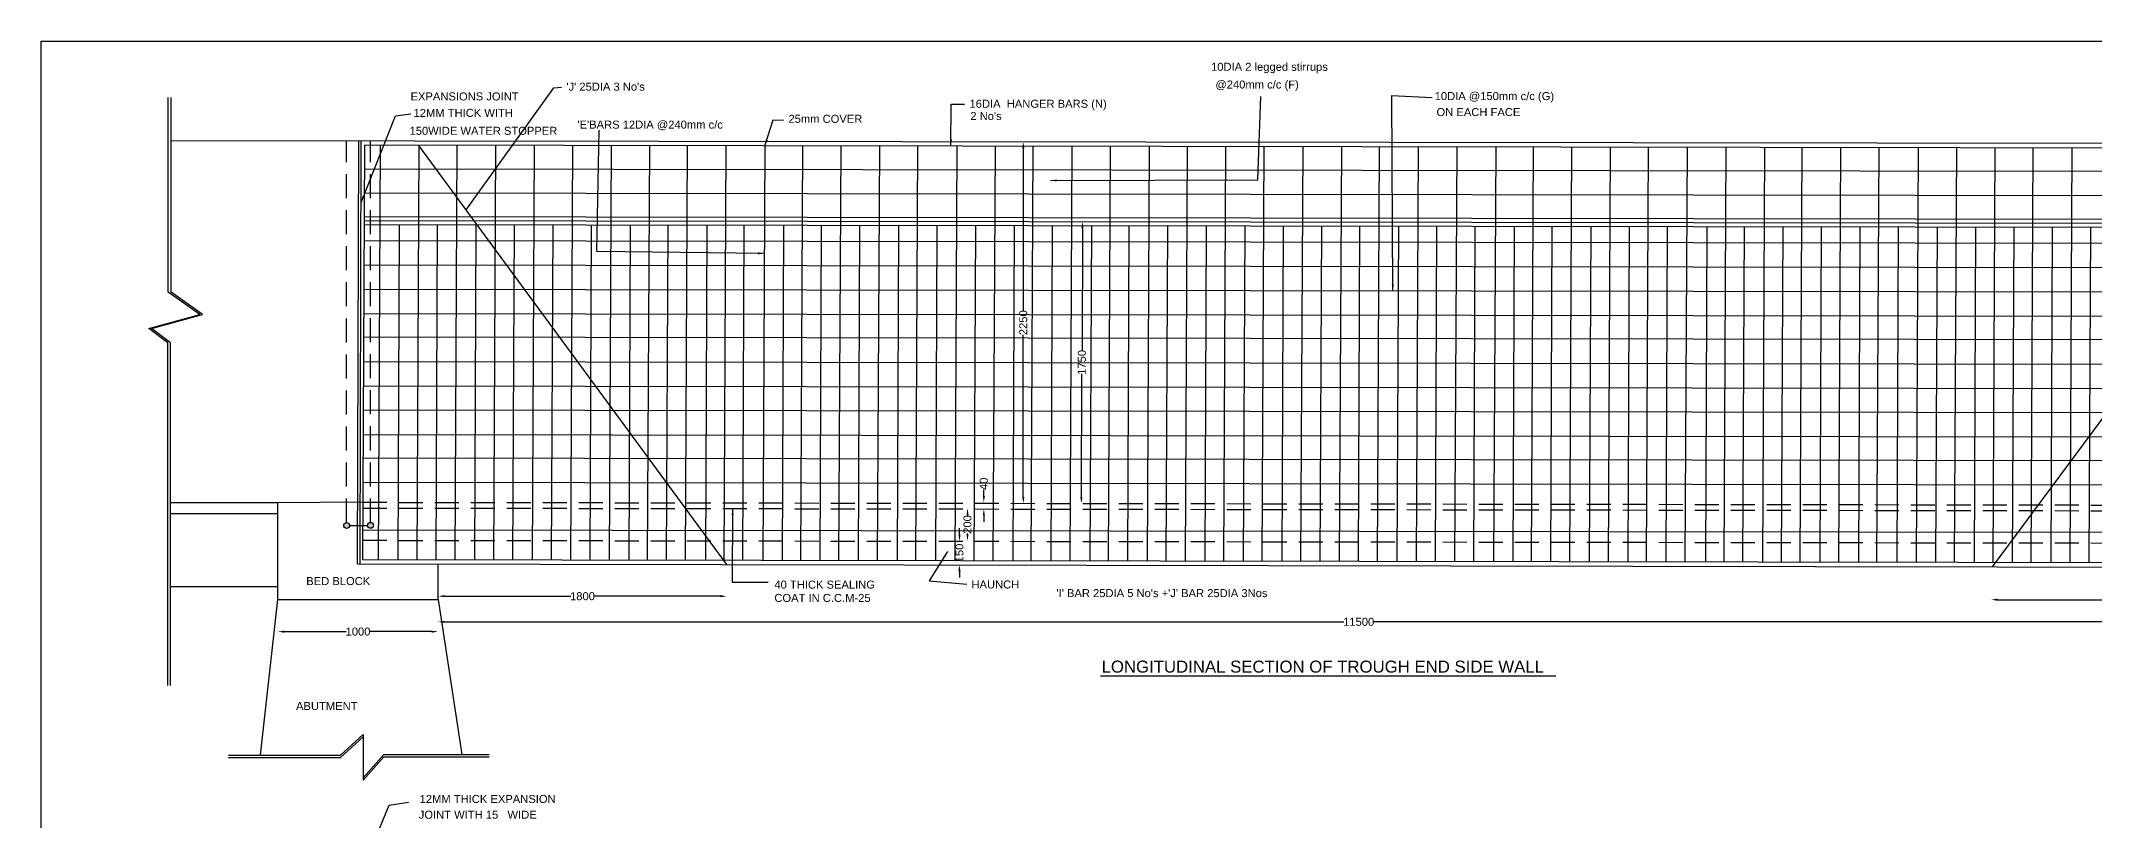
# Model space of a CAD drawing. Header units: millimetres. Extents: x 957 to 21661, y 677 to 15101.
# Drawn here: x 957 to 13793, y 10232 to 15101 of the extents above; entities that cross this region are included whole.
import ezdxf

# ---------------------------------------------------------------- set-up
doc = ezdxf.new("R2010")
doc.units = ezdxf.units.MM
doc.header["$MEASUREMENT"] = 0
doc.linetypes.add('DASHED', pattern=[0.75, 0.5, -0.25])
for name, color, linetype in [('DIM', 7, 'Continuous'), ('DWG', 7, 'Continuous'), ('TXT', 7, 'Continuous')]:
    doc.layers.add(name, color=color, linetype=linetype)
doc.styles.get("Standard").update_dxf_attribs({"font": 'arial.ttf'})
doc.dimstyles.new('Civil', dxfattribs={"dimtxt": 50, "dimasz": 40, "dimexe": 0.1, "dimexo": 0.0625, "dimgap": 0.09, "dimtad": 0, "dimdec": 0, "dimzin": 12, "dimdsep": 46, "dimtxsty": 'Standard', "dimcen": 0.1, "dimse1": 1, "dimse2": 1, "dimadec": 0, "dimazin": 2, "dimtfac": 1, "dimtdec": 0, "dimtofl": 0, "dimtmove": 0, "dimatfit": 3, "dimfxl": 1, "dimfrac": 1, "dimtolj": 1, "dimtzin": 0, "dimarcsym": 0})

# ---------------------------------------------------------------- blocks, each defined once
blk = doc.blocks.new('*D11')
at = {"layer": 'Defpoints', "color": 0, "transparency": 16777216}
for p in [(2437, 11615), (3438, 11615), (3438, 11414)]:
    blk.add_point(p, dxfattribs=at)
at = {"layer": 'DIM', "color": 0, "lineweight": -2, "transparency": 16777216}
for p, q in [((2477, 11414), (2865, 11414)), ((3398, 11414), (3010, 11414))]:
    blk.add_line(p, q, dxfattribs=at)
at = {"layer": 'DIM', "color": 0, "transparency": 16777216}
for points in [[(2477, 11420), (2477, 11407), (2437, 11414)], [(3398, 11420), (3398, 11407), (3438, 11414)]]:
    blk.add_solid(points, dxfattribs=at)
at = {"layer": 'DIM', "color": 0, "transparency": 16777216, "insert": (2938, 11414), "char_height": 50, "attachment_point": 5}
blk.add_mtext('\\A1;1000', dxfattribs=at)
blk = doc.blocks.new('*D12')
at = {"layer": 'Defpoints', "color": 0, "transparency": 16777216}
for p in [(3439, 11672), (5243, 11672), (5243, 11635)]:
    blk.add_point(p, dxfattribs=at)
at = {"layer": 'DIM', "color": 0, "lineweight": -2, "transparency": 16777216}
for p, q in [((3479, 11635), (4268, 11635)), ((5203, 11635), (4413, 11635))]:
    blk.add_line(p, q, dxfattribs=at)
at = {"layer": 'DIM', "color": 0, "transparency": 16777216}
for points in [[(3479, 11642), (3479, 11629), (3439, 11635)], [(5203, 11642), (5203, 11629), (5243, 11635)]]:
    blk.add_solid(points, dxfattribs=at)
at = {"layer": 'DIM', "color": 0, "transparency": 16777216, "insert": (4341, 11635), "char_height": 50, "attachment_point": 5}
blk.add_mtext('\\A1;1800', dxfattribs=at)
blk = doc.blocks.new('*D13')
at = {"layer": 'Defpoints', "color": 0, "transparency": 16777216}
for p in [(3438, 11615), (14945, 11615), (14945, 11475)]:
    blk.add_point(p, dxfattribs=at)
at = {"layer": 'DIM', "color": 0, "lineweight": -2, "transparency": 16777216}
for p, q in [((3478, 11475), (9100, 11475)), ((14905, 11475), (9284, 11475))]:
    blk.add_line(p, q, dxfattribs=at)
at = {"layer": 'DIM', "color": 0, "transparency": 16777216}
for points in [[(3478, 11481), (3478, 11468), (3438, 11475)], [(14905, 11481), (14905, 11468), (14945, 11475)]]:
    blk.add_solid(points, dxfattribs=at)
at = {"layer": 'DIM', "color": 0, "transparency": 16777216, "insert": (9192, 11475), "char_height": 50, "attachment_point": 5}
blk.add_mtext('\\A1;11500', dxfattribs=at)
blk = doc.blocks.new('*D14')
at = {"layer": 'Defpoints', "color": 0, "transparency": 16777216}
for p in [(13145, 11632), (14951, 11632), (14951, 11613)]:
    blk.add_point(p, dxfattribs=at)
at = {"layer": 'DIM', "color": 0, "lineweight": -2, "transparency": 16777216}
for p, q in [((13185, 11613), (13976, 11613)), ((14911, 11613), (14120, 11613))]:
    blk.add_line(p, q, dxfattribs=at)
at = {"layer": 'DIM', "color": 0, "transparency": 16777216}
for points in [[(13185, 11620), (13185, 11607), (13145, 11613)], [(14911, 11620), (14911, 11607), (14951, 11613)]]:
    blk.add_solid(points, dxfattribs=at)
at = {"layer": 'DIM', "color": 0, "transparency": 16777216, "insert": (14048, 11613), "char_height": 50, "attachment_point": 5}
blk.add_mtext('\\A1;1800', dxfattribs=at)
blk = doc.blocks.new('*D16')
at = {"layer": 'Defpoints', "color": 0, "transparency": 16777216}
for p in [(6615, 11980), (6697, 11980), (6615, 11831)]:
    blk.add_point(p, dxfattribs=at)
at = {"layer": 'DIM', "color": 0, "lineweight": -2, "transparency": 16777216}
for p, q in [((6697, 12020), (6697, 12060)), ((6697, 11791), (6697, 11751))]:
    blk.add_line(p, q, dxfattribs=at)
at = {"layer": 'DIM', "color": 0, "transparency": 16777216}
for points in [[(6690, 12020), (6704, 12020), (6697, 11980)], [(6690, 11791), (6704, 11791), (6697, 11831)]]:
    blk.add_solid(points, dxfattribs=at)
at = {"layer": 'DIM', "color": 0, "transparency": 16777216, "insert": (6697, 11905), "char_height": 50, "attachment_point": 5, "rotation": 90}
blk.add_mtext('\\A1;150', dxfattribs=at)
blk = doc.blocks.new('*D17')
at = {"layer": 'Defpoints', "color": 0, "transparency": 16777216}
for p in [(6744, 12184), (6747, 12184), (6744, 11981)]:
    blk.add_point(p, dxfattribs=at)
at = {"layer": 'DIM', "color": 0, "lineweight": -2, "transparency": 16777216}
for p, q in [((6747, 12144), (6747, 12138)), ((6747, 12021), (6747, 12027))]:
    blk.add_line(p, q, dxfattribs=at)
at = {"layer": 'DIM', "color": 0, "transparency": 16777216}
for points in [[(6741, 12144), (6754, 12144), (6747, 12184)], [(6741, 12021), (6754, 12021), (6747, 11981)]]:
    blk.add_solid(points, dxfattribs=at)
at = {"layer": 'DIM', "color": 0, "transparency": 16777216, "insert": (6747, 12083), "char_height": 50, "attachment_point": 5, "rotation": 90}
blk.add_mtext('\\A1;200', dxfattribs=at)
blk = doc.blocks.new('*D18')
at = {"layer": 'Defpoints', "color": 0, "transparency": 16777216}
for p in [(6831, 12220), (6849, 12220), (6831, 12180)]:
    blk.add_point(p, dxfattribs=at)
at = {"layer": 'DIM', "color": 0, "lineweight": -2, "transparency": 16777216}
for p, q in [((6849, 12260), (6849, 12300)), ((6849, 12140), (6849, 12100))]:
    blk.add_line(p, q, dxfattribs=at)
at = {"layer": 'DIM', "color": 0, "transparency": 16777216}
for points in [[(6843, 12260), (6856, 12260), (6849, 12220)], [(6843, 12140), (6856, 12140), (6849, 12180)]]:
    blk.add_solid(points, dxfattribs=at)
at = {"layer": 'DIM', "color": 0, "transparency": 16777216, "insert": (6849, 12337), "char_height": 50, "attachment_point": 5, "rotation": 90}
blk.add_mtext('\\A1;40', dxfattribs=at)
blk = doc.blocks.new('*D19')
at = {"layer": 'Defpoints', "color": 0, "transparency": 16777216}
for p in [(7096, 14471), (7128, 14471), (7128, 12215)]:
    blk.add_point(p, dxfattribs=at)
at = {"layer": 'DIM', "color": 0, "lineweight": -2, "transparency": 16777216}
for p, q in [((7096, 14431), (7096, 13418)), ((7096, 12255), (7096, 13268))]:
    blk.add_line(p, q, dxfattribs=at)
at = {"layer": 'DIM', "color": 0, "transparency": 16777216}
for points in [[(7089, 14431), (7103, 14431), (7096, 14471)], [(7089, 12255), (7103, 12255), (7096, 12215)]]:
    blk.add_solid(points, dxfattribs=at)
at = {"layer": 'DIM', "color": 0, "transparency": 16777216, "insert": (7096, 13343), "char_height": 50, "attachment_point": 5, "rotation": 90}
blk.add_mtext('\\A1;2250', dxfattribs=at)
blk = doc.blocks.new('*D20')
at = {"layer": 'Defpoints', "color": 0, "transparency": 16777216}
for p in [(7466, 13975), (7468, 13975), (7461, 12215)]:
    blk.add_point(p, dxfattribs=at)
at = {"layer": 'DIM', "color": 0, "lineweight": -2, "transparency": 16777216}
for p, q in [((7466, 13935), (7463, 13167)), ((7459, 12255), (7462, 13023))]:
    blk.add_line(p, q, dxfattribs=at)
at = {"layer": 'DIM', "color": 0, "transparency": 16777216}
for points in [[(7459, 13935), (7472, 13935), (7466, 13975)], [(7452, 12255), (7466, 12255), (7459, 12215)]]:
    blk.add_solid(points, dxfattribs=at)
at = {"layer": 'DIM', "color": 0, "transparency": 16777216, "insert": (7462, 13095), "char_height": 50, "attachment_point": 5, "rotation": 89.7766}
blk.add_mtext('\\A1;1750', dxfattribs=at)

msp = doc.modelspace()

# ---------------------------------------------------------------- hatches: boundary and pattern name
at = {"layer": 'DWG'}
h = msp.add_hatch(color=256, dxfattribs=at)
h.dxf.hatch_style = 1
h.paths.add_polyline_path([(2885.5, 12076.9, 1), (2848.6, 12076.9, 1)])
h.paths.add_polyline_path([(3034.9, 12077.9, 1), (2998, 12077.9, 1)])

# ---------------------------------------------------------------- linework, layer by layer
msp.add_lwpolyline([(21660.7, 676.6), (957.3, 676.6), (957.3, 15101.4), (21660.7, 15101.4)], close=True)
at = {"layer": 'DIM'}
msp.add_line((7578.2, 11137.3), (10423.6, 11137.3), dxfattribs=at)
at = {"layer": 'DWG'}
for points in [[(1749, 11077.6), (1749, 13217.2), (1630.3, 13307.5), (1948.8, 13395), (1751.7, 13534.5), (1751.7, 14749.2)], [(1767, 11077.6), (1767, 13217.2), (1648.3, 13307.5), (1966.8, 13395), (1769.7, 13534.5), (1769.7, 14749.2)], [(2935.9, 11837.2), (15461.1, 11814.6), (15476.8, 14460.6), (1769.7, 14477.7)], [(2935.9, 11837.2), (2942.4, 14476.2)], [(2951.4, 11837.2), (2957.9, 14476.2)], [(2967, 11864), (15428, 11842.9), (15439.8, 14430.4), (2978.5, 14451.2), (2967, 11864)], [(3076.5, 14451), (3063.6, 11863.8)], [(3318.3, 14450.6), (3305.4, 11863.4)], [(5242.2, 11833.1), (3318.3, 14450.6)], [(3556.4, 14450.2), (3543.5, 11863)], [(3797.3, 14449.8), (3784.4, 11862.6)], [(4039, 14449.4), (4026.1, 11862.2)], [(4279, 14449), (4266.1, 11861.8)], [(4520.8, 14448.6), (4507.9, 11861.4)], [(4758.8, 14448.2), (4745.9, 11861)], [(4995, 14447.8), (4982.1, 11860.6)], [(5236.9, 14447.4), (5224, 11860.2)], [(5480.6, 14447), (5467.7, 11859.7)], [(5715.6, 14446.6), (5702.7, 11859.3)], [(5954.7, 14446.2), (5941.8, 11858.9)], [(6196.5, 14445.8), (6183.7, 11858.5)], [(6435.4, 14445.4), (6422.5, 11858.1)], [(6680.1, 14445), (6667.3, 11857.7)], [(6919.2, 14444.6), (6906.3, 11857.3)], [(7155, 14444.2), (7142.1, 11856.9)], [(7399.7, 14443.8), (7386.8, 11856.5)], [(7639.7, 14443.4), (7626.8, 11856.1)], [(7883.2, 14443), (7870.3, 11855.7)], [(8120.4, 14442.6), (8107.5, 11855.3)], [(8360.4, 14442.2), (8347.5, 11854.9)], [(8600.1, 14441.8), (8587.2, 11854.5)], [(8842, 14441.4), (8829.1, 11854)], [(9083.9, 14441), (9071, 11853.6)], [(9320.9, 14440.6), (9308, 11853.2)], [(9564.6, 14440.2), (9551.7, 11852.8)], [(9804.6, 14439.8), (9791.7, 11852.4)], [(10048.4, 14439.4), (10035.5, 11852)], [(10282.4, 14439), (10269.5, 11851.6)], [(10521.5, 14438.6), (10508.6, 11851.2)], [(10763.3, 14438.2), (10750.4, 11850.8)], [(11001.4, 14437.8), (10988.5, 11850.4)], [(11244.2, 14437.4), (11231.3, 11850)], [(11486.1, 14437), (11473.2, 11849.6)], [(11727.9, 14436.6), (11715.1, 11849.2)], [(11962.1, 14436.2), (11949.2, 11848.8)], [(12203, 14435.8), (12190.1, 11848.4)], [(12442, 14435.4), (12429.1, 11848)], [(12688.6, 14435), (12675.8, 11847.5)], [(12927.5, 14434.6), (12914.6, 11847.1)], [(13153.3, 11818.8), (15094, 14431)], [(13168.4, 14434.2), (13155.5, 11846.7)], [(13405.5, 14433.8), (13392.7, 11846.3)], [(13650, 14433.4), (13637.1, 11845.9)], [(2977.9, 14304.6), (15439.1, 14286.2)], [(2977.2, 14154.7), (15438.4, 14136.2)], [(2976.6, 14006.2), (15437.7, 13987.7)], [(2976.3, 13956.3), (15437.5, 13937.9)], [(2976.5, 13981.7), (15437.6, 13963.2)], [(3195.2, 13956), (3186.1, 11863.6)], [(3433, 13955.7), (3423.9, 11863.2)], [(3674.7, 13955.3), (3665.6, 11862.8)], [(3913.7, 13954.9), (3904.5, 11862.4)], [(4155.3, 13954.6), (4146.2, 11862)], [(4396.2, 13954.2), (4387, 11861.6)], [(4639.2, 13953.9), (4630.1, 11861.2)], [(4873.5, 13953.5), (4864.4, 11860.8)], [(5118.1, 13953.2), (5109, 11860.4)], [(5349.9, 13952.8), (5340.8, 11860)], [(5597.3, 13952.4), (5588.2, 11859.5)], [(5833.1, 13952.1), (5824, 11859.1)], [(6072.3, 13951.7), (6063.2, 11858.7)], [(6316.5, 13951.4), (6307.3, 11858.3)], [(6555.4, 13951), (6546.3, 11857.9)], [(6796.3, 13950.7), (6787.2, 11857.5)], [(7039.6, 13950.3), (7030.5, 11857.1)], [(7276.2, 13950), (7267.1, 11856.7)], [(7521.2, 13949.6), (7512, 11856.3)], [(7756.2, 13949.2), (7747.1, 11855.9)], [(7997, 13948.9), (7987.8, 11855.5)], [(8238.6, 13948.5), (8229.5, 11855.1)], [(8479.5, 13948.2), (8470.4, 11854.7)], [(8720.8, 13947.8), (8711.7, 11854.2)], [(8959.2, 13947.5), (8950.1, 11853.8)], [(9197.6, 13947.1), (9188.5, 11853.4)], [(9440.1, 13946.7), (9431, 11853)], [(9679.3, 13946.4), (9670.2, 11852.6)], [(9918.5, 13946), (9909.4, 11852.2)], [(10164.3, 13945.7), (10155.2, 11851.8)], [(10400.2, 13945.3), (10391.1, 11851.4)], [(10641.9, 13945), (10632.8, 11851)], [(10882.7, 13944.6), (10873.6, 11850.6)], [(11120.3, 13944.3), (11111.1, 11850.2)], [(11367.8, 13943.9), (11358.7, 11849.8)], [(11600.4, 13943.5), (11591.3, 11849.4)], [(11842.1, 13943.2), (11832.9, 11849)], [(12082.9, 13942.8), (12073.8, 11848.6)], [(12324.6, 13942.5), (12315.4, 11848.1)], [(12564.6, 13942.1), (12555.5, 11847.7)], [(12807.1, 13941.8), (12798, 11847.3)], [(13046.8, 13941.4), (13037.7, 11846.9)], [(13286, 13941), (13276.9, 11846.5)], [(13526, 13940.7), (13516.9, 11846.1)], [(13765.2, 13940.3), (13756.1, 11845.7)], [(2975.9, 13855.8), (15437.1, 13837.3)], [(2975.2, 13703.5), (15436.4, 13685)], [(2974.5, 13553.1), (15435.7, 13534.6)], [(2973.9, 13401), (15435, 13382.5)], [(2973.2, 13254.3), (15434.3, 13235.9)], [(2972.5, 13100.4), (15433.6, 13082)], [(2971.8, 12948.1), (15432.9, 12929.7)], [(2971.2, 12799), (15432.2, 12780.5)], [(2970.5, 12645.8), (15431.5, 12627.3)], [(2969.8, 12498.5), (15430.9, 12480)], [(2969.2, 12347.1), (15430.2, 12328.7)], [(2437, 11614.9), (2437, 12219.2), (1767, 12219.2)], [(2968.6, 12221.7), (2437, 12219.2)], [(2437, 12150.2), (1767, 12150.2)], [(2885.5, 12077.1), (2998.1, 12076.9)], [(2967.8, 12050.5), (15428.8, 12032)], [(3438.3, 11614.9), (3440, 11836.3)], [(2437, 11693.6), (1767, 11693.6)], [(2327.6, 10642.4), (2437, 11614.9), (3438.3, 11614.9), (3586.1, 10647.3)], [(2128.4, 10642.4), (2829.1, 10642.4), (2969.6, 10771.3), (2969.6, 10502.1), (3098.6, 10647.3), (3756.9, 10647.3)], [(2128.4, 10627.7), (2829.1, 10627.7), (2969.6, 10756.6), (2969.6, 10487.4), (3098.6, 10632.6), (3756.9, 10632.6)]]:
    msp.add_lwpolyline(points, dxfattribs=at)
at = {"layer": 'DWG', "linetype": 'DASHED', "ltscale": 300}
for points in [[(2866.5, 12095.3), (2866.5, 14476.3)], [(3015.2, 12096), (3015.2, 14476.9)], [(2968.6, 12221.7), (15429.6, 12202.1)], [(2968.4, 12186), (15429.4, 12166.4)], [(2967.5, 11984.4), (15428.5, 11964.9)]]:
    msp.add_lwpolyline(points, dxfattribs=at)
at = {"layer": 'DWG'}
for centre in [(2867.1, 12076.9), (3016.5, 12077.9)]:
    msp.add_circle(centre, 18.4, dxfattribs=at)

# ---------------------------------------------------------------- texts
at = {"layer": 'DIM'}
for s, height, p in [('10DIA 2 legged stirrups', 50, (8269.5, 14916)), ('EXPANSIONS JOINT', 50, (3266.4, 14731)), ("'J' 25DIA 3 No's", 50, (4240.3, 14792)), ('@240mm c/c (F)', 50, (8296.7, 14805.4)), ('10DIA @150mm c/c (G)', 50, (9667.1, 14733.3)), ('12MM THICK WITH', 50, (3285.4, 14628.1)), ('25mm COVER', 50, (5628.2, 14591.2)), ('16DIA  HANGER BARS (N)', 50, (6759.7, 14685.2)), ("2 No's", 50, (6765, 14608.6)), ('ON EACH FACE', 50, (9678.6, 14633.3)), ('150WIDE WATER STOPPER', 50, (3260.2, 14516.3)), ("'E'BARS 12DIA @240mm c/c", 50, (4309.6, 14555)), ('BED BLOCK', 50, (2614.5, 11704.7)), ('40 THICK SEALING', 50, (5540.3, 11682.7)), ('HAUNCH', 50, (6771.9, 11683.6)), ('COAT IN C.C.M-25', 50, (5540.2, 11599.4)), ("'I' BAR 25DIA 5 No's +'J' BAR 25DIA 3Nos", 50, (7303.4, 11629.5)), ('LONGITUDINAL SECTION OF TROUGH END SIDE WALL', 75, (7585.1, 11157.9)), ('ABUTMENT', 50, (2550.8, 10924.5)), ('JOINT WITH 15   WIDE', 50, (3317.7, 10245.9)), ('12MM THICK EXPANSION', 50, (3323.3, 10344.1))]:
    msp.add_text(s, height=height, dxfattribs=at).set_placement(p)

# ---------------------------------------------------------------- dimensions: what is measured, and where the dimension line sits
for p1, p2, distance, text, picture, middle in [((7127.6, 12215.2), (7127.6, 14471.4), 31.7, '2250', '*D19', (7095.9, 13343.3)), ((7461, 12214.6), (7467.9, 13975.1), 2.2, '1750', '*D20', (7462.3, 13094.9)), ((6744.2, 11981.3), (6744.2, 12183.8), -3, '200', '*D17', (6747.2, 12082.6)), ((6615, 11830.6), (6615, 11979.8), -82.1, '150', '*D16', (6697.1, 11905.2)), ((2437, 11614.9), (3438.3, 11614.9), -201.1, '1000', '*D11', (2937.7, 11413.8)), ((3438.3, 11614.9), (14945.3, 11614.9), -140.2, '11500', '*D13', (9191.8, 11474.7)), ((3438.7, 11672.1), (5242.7, 11672.1), -36.7, '1800', '*D12', (4340.7, 11635.5)), ((13144.8, 11631.7), (14951.4, 11631.7), -18.2, '1800', '*D14', (14048.1, 11613.5))]:
    dim = msp.add_aligned_dim(p1=p1, p2=p2, distance=distance, text=text, dimstyle='Civil', dxfattribs=at)
    dim.commit()
    dim.dimension.update_dxf_attribs({"geometry": picture, "text_midpoint": middle})
dim = msp.add_aligned_dim(p1=(6831.3, 12179.9), p2=(6831.3, 12219.8), distance=-18, dimstyle='Civil', dxfattribs=at)
dim.commit()
dim.dimension.update_dxf_attribs({"geometry": '*D18', "text_midpoint": (6849.3, 12336.6)})

# ---------------------------------------------------------------- leaders
msp.add_leader([(2957, 14093.1), (3171.8, 14633.9), (3267.2, 14648.3)], dimstyle='Civil', override={"dimgap": 0.09, "dimtad": 0}, dxfattribs=at)
at = {"layer": 'TXT'}
for points in [[(3613.9, 14048.5), (4162, 14808.7), (4210.4, 14813.4)], [(9405.3, 13543.6), (9398.9, 14762.8), (9650.7, 14749.9)], [(6643.5, 14445.1), (6645.8, 14707.5), (6728.9, 14707.5)], [(7265.2, 14231.1), (8561.4, 14235.7), (8579.8, 14756.4)], [(5477.3, 13775.8), (4430.9, 13787.5), (4444.9, 14545.4)], [(5480.6, 14447), (5533, 14610.6), (5597.6, 14608.3)], [(5279.3, 12182.3), (5276.4, 11722), (5502.2, 11722)], [(6623, 11913.4), (6508.6, 11730.6), (6743.1, 11710.6)], [(2925, 9829.6), (3132.8, 10329.9), (3253, 10348.1)]]:
    msp.add_leader(points, dimstyle='Civil', override={"dimgap": 0.09, "dimtad": 0}, dxfattribs=at)

doc.saveas('drawing.dxf')
